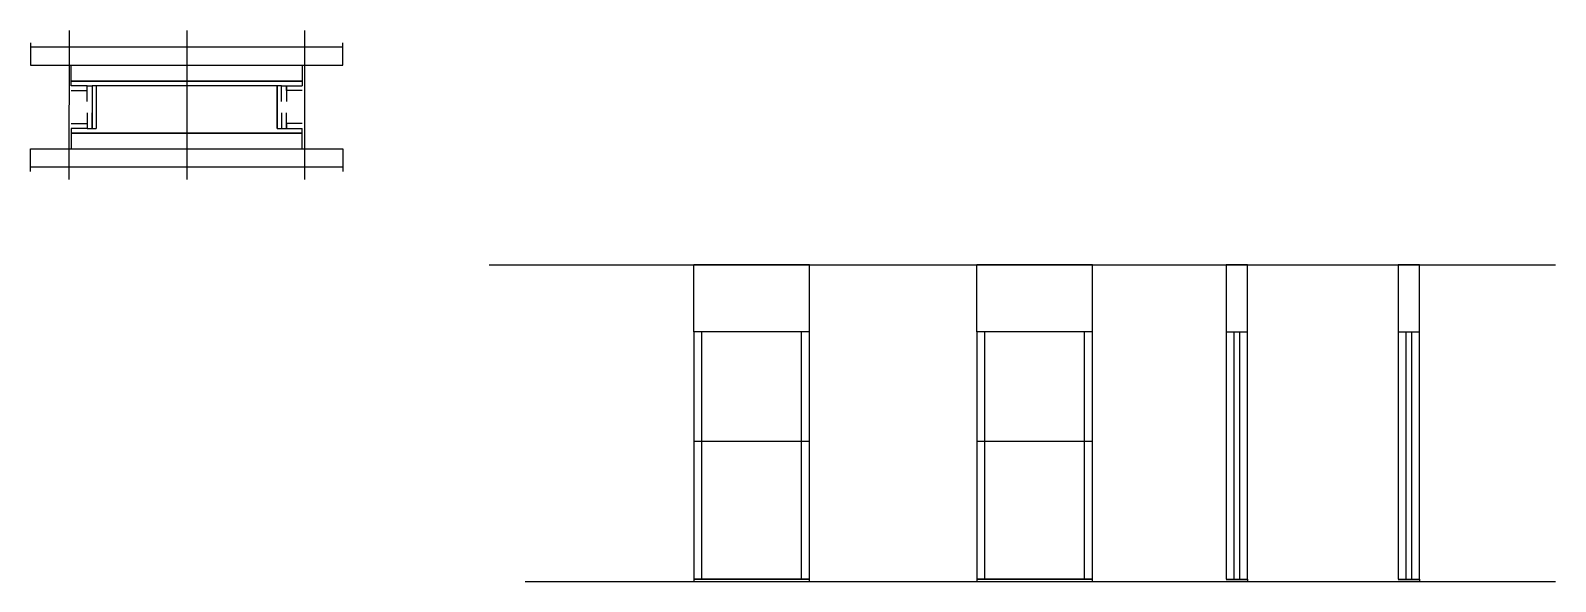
# Model space of a CAD drawing. Header units: metres. Extents: x 7368 to 8716, y 9820 to 10308.
import ezdxf

# ---------------------------------------------------------------- set-up
doc = ezdxf.new("R2010")
doc.units = ezdxf.units.M
for name, color, linetype in [('CHAPA', 7, 'Continuous'), ('COTA', 7, 'Continuous'), ('Hachura', 7, 'Continuous'), ('Madeira', 7, 'Continuous'), ('Nível', 7, 'Continuous'), ('Painéis', 7, 'Continuous'), ('Perfil Metálico', 7, 'Continuous'), ('SARR_2.2x7', 7, 'Continuous'), ('SARRAFO', 7, 'Continuous')]:
    doc.layers.add(name, color=color, linetype=linetype)

msp = doc.modelspace()

# ---------------------------------------------------------------- linework, layer by layer
at = {"layer": 'CHAPA', "color": 7, "lineweight": 25}
for points in [[(7404.4, 10259), (7404.4, 10263), (7608.4, 10263), (7608.4, 10259)], [(7404.4, 10259), (7404.4, 10263), (7608.4, 10263), (7608.4, 10259)], [(7426.4, 10259), (7422.8, 10259), (7422.8, 10221), (7426.4, 10221)], [(7426.4, 10259), (7422.8, 10259), (7422.8, 10221), (7426.4, 10221)], [(7590, 10259), (7586.4, 10259), (7586.4, 10221), (7590, 10221)], [(7590, 10259), (7586.4, 10259), (7586.4, 10221), (7590, 10221)], [(7404.4, 10221), (7404.4, 10217), (7608.4, 10217), (7608.4, 10221)], [(7404.4, 10221), (7404.4, 10217), (7608.4, 10217), (7608.4, 10221)]]:
    msp.add_lwpolyline(points, dxfattribs=at)
at = {"layer": 'COTA', "color": 7, "lineweight": 25}
for p, q in [((8056.5, 10100.4), (7954.5, 10100.4)), ((7954.5, 10041.4), (7954.5, 10100.4)), ((8056.5, 10041.4), (8056.5, 10100.4)), ((8306.5, 10100.4), (8204.5, 10100.4)), ((8204.5, 10041.4), (8204.5, 10100.4)), ((8306.5, 10041.4), (8306.5, 10100.4))]:
    msp.add_line(p, q, dxfattribs=at)
for points in [[(8443.6, 10041.4), (8443.6, 10100.4), (8424.6, 10100.4), (8424.6, 10041.4)], [(8595.6, 10041.4), (8595.6, 10100.4), (8576.6, 10100.4), (8576.6, 10041.4)]]:
    msp.add_lwpolyline(points, dxfattribs=at)
at = {"layer": 'Hachura', "color": 7, "lineweight": 25}
for p, q in [((7402.4, 10307.8), (7402.3, 10176)), ((7506.4, 10307.8), (7506.4, 10176)), ((7610.4, 10307.8), (7610.4, 10176))]:
    msp.add_line(p, q, dxfattribs=at)
at = {"layer": 'Madeira', "color": 7, "lineweight": 25}
for points in [[(7608.4, 10277.1), (7608.4, 10263.1), (7404.4, 10263.1), (7404.4, 10277.1)], [(7608.4, 10203), (7608.4, 10217), (7404.4, 10217), (7404.4, 10203)]]:
    msp.add_lwpolyline(points, dxfattribs=at)
at = {"layer": 'Nível', "color": 7, "lineweight": 25}
for p, q in [((7773.7, 10100.4), (8715.7, 10100.4)), ((7805.5, 9820.4), (8715.7, 9820.4))]:
    msp.add_line(p, q, dxfattribs=at)
at = {"layer": 'Painéis', "color": 7, "lineweight": 25}
for p, q in [((7954.5, 10041.4), (7954.5, 9820.4)), ((8056.5, 10041.4), (7954.5, 10041.4)), ((8056.5, 9820.4), (8056.5, 10041.4)), ((8204.5, 10041.4), (8204.5, 9820.4)), ((8306.5, 10041.4), (8204.5, 10041.4)), ((8306.5, 9820.4), (8306.5, 10041.4)), ((8424.6, 10041.4), (8424.6, 9822.4)), ((8424.6, 10041.4), (8443.6, 10041.4)), ((8443.6, 9822.4), (8443.6, 10041.4)), ((8576.6, 10041.4), (8576.6, 9822.4)), ((8576.6, 10041.4), (8595.6, 10041.4)), ((8595.6, 9822.4), (8595.6, 10041.4)), ((7954.5, 9944.4), (8056.5, 9944.4)), ((8204.5, 9944.4), (8306.5, 9944.4)), ((7954.5, 9822.4), (8056.5, 9822.4)), ((8204.5, 9822.4), (8306.5, 9822.4)), ((8424.6, 9822.4), (8443.6, 9822.4)), ((8576.6, 9822.4), (8595.6, 9822.4))]:
    msp.add_line(p, q, dxfattribs=at)
for points in [[(7586.4, 10221), (7586.4, 10259), (7426.4, 10259), (7426.4, 10221)], [(8056.5, 9822.4), (7954.5, 9822.4), (7954.5, 9820.4), (8056.5, 9820.4)], [(8306.5, 9822.4), (8204.5, 9822.4), (8204.5, 9820.4), (8306.5, 9820.4)], [(8424.6, 9822.4), (8443.6, 9822.4), (8443.6, 9820.4), (8424.6, 9820.4)], [(8576.6, 9822.4), (8595.6, 9822.4), (8595.6, 9820.4), (8576.6, 9820.4)]]:
    msp.add_lwpolyline(points, dxfattribs=at)
at = {"layer": 'Perfil Metálico', "color": 7, "lineweight": 25}
for points in [[(7368.4, 10297), (7368.4, 10277), (7644.4, 10277), (7644.4, 10297)], [(7644.4, 10281), (7644.4, 10293), (7368.4, 10293), (7368.4, 10281)], [(7368.4, 10183), (7368.4, 10203), (7644.4, 10203), (7644.4, 10183)], [(7644.4, 10199), (7644.4, 10187), (7368.4, 10187), (7368.4, 10199)]]:
    msp.add_lwpolyline(points, dxfattribs=at)
at = {"layer": 'SARR_2.2x7', "color": 7, "lineweight": 25}
for p, q in [((7961.5, 9944.4), (7961.5, 10041.4)), ((8049.5, 9944.4), (8049.5, 10041.4)), ((8211.5, 9944.4), (8211.5, 10041.4)), ((8299.5, 9944.4), (8299.5, 10041.4)), ((8431.6, 10041.4), (8431.6, 9822.4)), ((8436.6, 10041.4), (8436.6, 9822.4)), ((8583.6, 10041.4), (8583.6, 9822.4)), ((8588.6, 10041.4), (8588.6, 9822.4)), ((7961.5, 9822.4), (7961.5, 9944.4)), ((8049.5, 9822.4), (8049.5, 9944.4)), ((8211.5, 9822.4), (8211.5, 9944.4)), ((8299.5, 9822.4), (8299.5, 9944.4)), ((7961.5, 9822.4), (7961.5, 9822.4)), ((8049.5, 9822.4), (8049.5, 9822.4)), ((8211.5, 9822.4), (8211.5, 9822.4)), ((8299.5, 9822.4), (8299.5, 9822.4))]:
    msp.add_line(p, q, dxfattribs=at)
at = {"layer": 'SARRAFO', "color": 7, "lineweight": 25}
for points in [[(7404.4, 10254.6), (7418.4, 10254.6), (7418.4, 10259), (7404.4, 10259)], [(7418.4, 10245), (7418.4, 10259), (7422.8, 10259), (7422.8, 10245)], [(7590, 10245), (7590, 10259), (7594.4, 10259), (7594.4, 10245)], [(7608.4, 10254.6), (7594.4, 10254.6), (7594.4, 10259), (7608.4, 10259)], [(7418.4, 10235), (7418.4, 10221), (7422.8, 10221), (7422.8, 10235)], [(7590, 10235), (7590, 10221), (7594.4, 10221), (7594.4, 10235)], [(7404.4, 10225.4), (7418.4, 10225.4), (7418.4, 10221), (7404.4, 10221)], [(7608.4, 10225.4), (7594.4, 10225.4), (7594.4, 10221), (7608.4, 10221)]]:
    msp.add_lwpolyline(points, dxfattribs=at)

doc.saveas('drawing.dxf')
